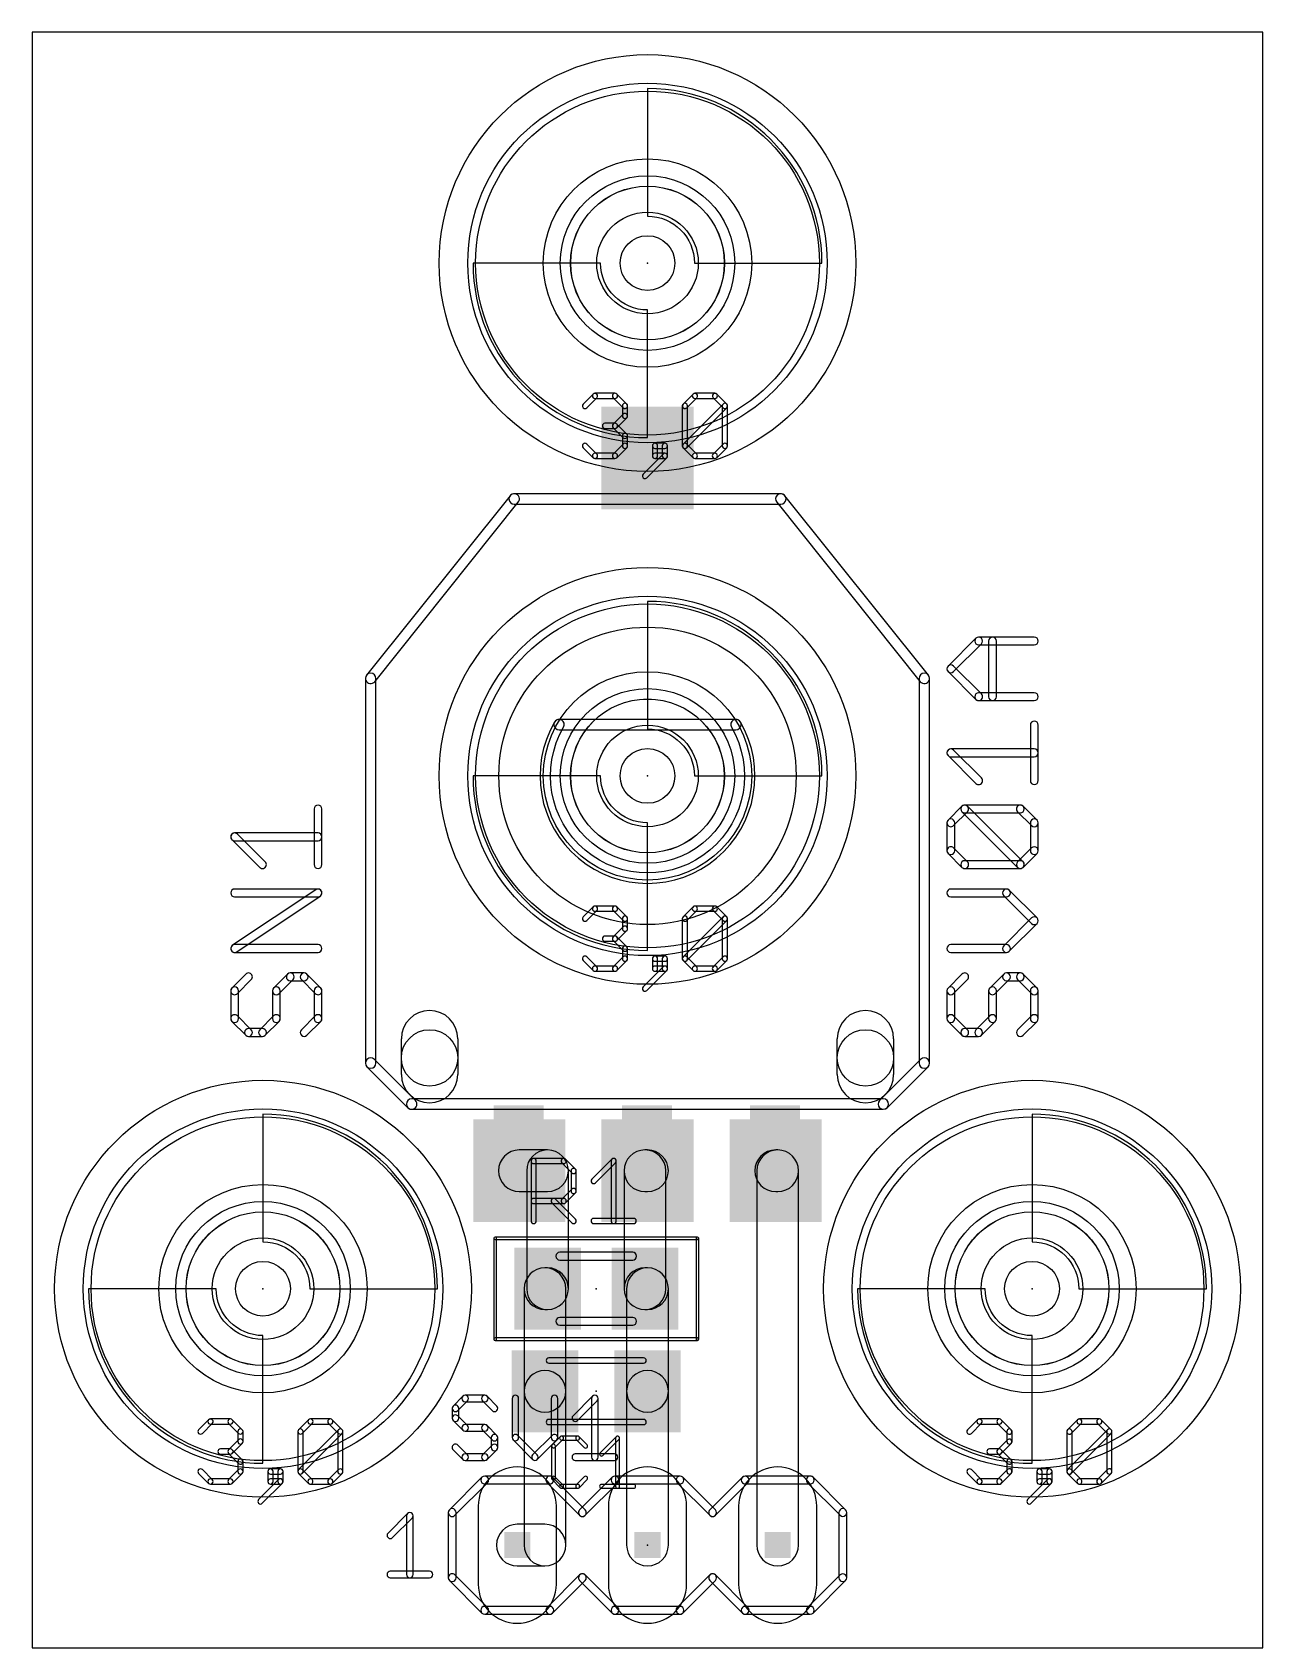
# Model space of a CAD drawing. Extents: x 0 to 24, y 0 to 31.5.
import ezdxf

# ---------------------------------------------------------------- set-up
doc = ezdxf.new("R2010")
doc.units = 0
for name, color, linetype in [('1', 22, 'CONTINUOUS'), ('17', 82, 'CONTINUOUS'), ('20', 7, 'CONTINUOUS'), ('21', 253, 'CONTINUOUS'), ('23', 7, 'CONTINUOUS'), ('25', 253, 'CONTINUOUS'), ('27', 253, 'CONTINUOUS'), ('39', 22, 'CONTINUOUS'), ('40', 175, 'CONTINUOUS'), ('41', 22, 'CONTINUOUS'), ('42', 175, 'CONTINUOUS'), ('43', 82, 'CONTINUOUS'), ('48', 253, 'CONTINUOUS'), ('51', 253, 'CONTINUOUS')]:
    doc.layers.add(name, color=color, linetype=linetype)

# ---------------------------------------------------------------- blocks, each defined once
blk = doc.blocks.new('RECT')
blk.add_solid([(-0.5, -0.5), (0.5, -0.5), (-0.5, 0.5), (0.5, 0.5)])
blk = doc.blocks.new('LONGP100')
blk.add_lwpolyline([(-0.5, -0.5), (0.5, -0.5, 1), (0.5, 0.5), (-0.5, 0.5, 1)], format="xyb", close=True)

msp = doc.modelspace()

# ---------------------------------------------------------------- linework, layer by layer
at = {"layer": '1'}
for points in [[(9.5, 8.8936), (10.05, 8.8936, 1), (10.05, 9.7064), (9.5, 9.7064, 1)], [(9.6436, 9.3), (9.6436, 7, 1), (10.4564, 7), (10.4564, 9.3, 1)], [(12, 9.7064), (11.95, 9.7064, 1), (11.95, 8.8936), (12, 8.8936, 1)], [(11.5436, 9.3), (11.5436, 7, 1), (12.3564, 7), (12.3564, 9.3, 1)], [(14.5, 8.8936), (14.54, 8.8936, 1), (14.54, 9.7064), (14.5, 9.7064, 1)], [(14.1336, 9.3), (14.1336, 2, 1), (14.9464, 2), (14.9464, 9.3, 1)], [(10.05, 7.4064), (10, 7.4064, 1), (10, 6.5936), (10.05, 6.5936, 1)], [(9.5936, 7), (9.5936, 5, 1), (10.4064, 5), (10.4064, 7, 1)], [(11.95, 6.5936), (12, 6.5936, 1), (12, 7.4064), (11.95, 7.4064, 1)], [(11.5936, 7), (11.5936, 5, 1), (12.4064, 5), (12.4064, 7, 1)], [(10.4064, 2), (10.4064, 5, 1), (9.5936, 5), (9.5936, 2, 1)], [(11.5936, 5), (11.5936, 2, 1), (12.4064, 2), (12.4064, 5, 1)], [(9.46, 1.5936), (10, 1.5936, 1), (10, 2.4064), (9.46, 2.4064, 1)]]:
    msp.add_lwpolyline(points, format="xyb", close=True, dxfattribs=at)
at = {"layer": '20'}
for p, q in [((24, 31.5), (0, 31.5)), ((0, 31.5), (0, 0)), ((24, 0), (24, 31.5)), ((7.2, 11.175), (7.2, 11.875)), ((8.3, 11.875), (8.3, 11.175)), ((15.7, 11.175), (15.7, 11.875)), ((16.8, 11.875), (16.8, 11.175)), ((0, 0), (24, 0))]:
    msp.add_line(p, q, dxfattribs=at)
for centre, radius in [((12, 27), 1.5), ((12, 17), 2.9), ((12, 17), 1.5), ((7.75, 11.5), 0.55), ((16.25, 11.5), 0.55), ((4.5, 7), 1.5), ((19.5, 7), 1.5)]:
    msp.add_circle(centre, radius, dxfattribs=at)
for centre, start, end in [((7.75, 11.875), 0, 180), ((16.25, 11.875), 0, 180), ((7.75, 11.175), 180, 0), ((16.25, 11.175), 180, 0)]:
    msp.add_arc(centre, 0.55, start, end, dxfattribs=at)
at = {"layer": '21'}
for points in [[(9.3207, 22.4635), (6.5207, 18.9635, 1), (6.6793, 18.8365), (9.4793, 22.3365, 1)], [(17.4793, 18.9635), (14.6793, 22.4635, 1), (14.5207, 22.3365), (17.3207, 18.8365, 1)], [(6.4984, 18.9), (6.4984, 11.4, 1), (6.7016, 11.4), (6.7016, 18.9, 1)], [(17.5016, 11.4), (17.5016, 18.9, 1), (17.2984, 18.9), (17.2984, 11.4, 1)], [(6.5282, 11.3282), (7.3282, 10.5282, 1), (7.4718, 10.6718), (6.6718, 11.4718, 1)], [(16.6718, 10.5282), (17.4718, 11.3282, 1), (17.3282, 11.4718), (16.5282, 10.6718, 1)], [(7.4, 10.4984), (16.6, 10.4984, 1), (16.6, 10.7016), (7.4, 10.7016, 1)], [(8.7711, 3.3239), (8.1361, 2.6889, 1), (8.2439, 2.5811), (8.8789, 3.2161, 1)], [(8.825, 3.1938), (10.095, 3.1938, 1), (10.095, 3.3462), (8.825, 3.3462, 1)], [(10.0411, 3.2161), (10.6761, 2.5811, 1), (10.7839, 2.6889), (10.1489, 3.3239, 1)], [(10.7839, 2.5811), (11.4189, 3.2161, 1), (11.3111, 3.3239), (10.6761, 2.6889, 1)], [(11.365, 3.1938), (12.635, 3.1938, 1), (12.635, 3.3462), (11.365, 3.3462, 1)], [(12.5811, 3.2161), (13.2161, 2.5811, 1), (13.3239, 2.6889), (12.6889, 3.3239, 1)], [(13.3239, 2.5811), (13.9589, 3.2161, 1), (13.8511, 3.3239), (13.2161, 2.6889, 1)], [(13.905, 3.1938), (15.175, 3.1938, 1), (15.175, 3.3462), (13.905, 3.3462, 1)], [(15.1211, 3.2161), (15.7561, 2.5811, 1), (15.8639, 2.6889), (15.2289, 3.3239, 1)], [(7.0284, 2.1462), (7.4097, 2.5276, 1), (7.3199, 2.6174), (6.9386, 2.2361, 1)], [(7.3013, 2.5725), (7.3013, 1.4285, 1), (7.4283, 1.4285), (7.4283, 2.5725, 1)], [(8.1138, 2.635), (8.1138, 1.365, 1), (8.2662, 1.365), (8.2662, 2.635, 1)], [(15.7338, 2.635), (15.7338, 1.365, 1), (15.8862, 1.365), (15.8862, 2.635, 1)], [(6.9835, 1.365), (7.7462, 1.365, 1), (7.7462, 1.492), (6.9835, 1.492, 1)], [(8.1361, 1.3111), (8.7711, 0.6761, 1), (8.8789, 0.7839), (8.2439, 1.4189, 1)], [(10.6761, 1.4189), (10.0411, 0.7839, 1), (10.1489, 0.6761), (10.7839, 1.3111, 1)], [(11.4189, 0.7839), (10.7839, 1.4189, 1), (10.6761, 1.3111), (11.3111, 0.6761, 1)], [(13.2161, 1.4189), (12.5811, 0.7839, 1), (12.6889, 0.6761), (13.3239, 1.3111, 1)], [(13.9589, 0.7839), (13.3239, 1.4189, 1), (13.2161, 1.3111), (13.8511, 0.6761, 1)], [(15.7561, 1.4189), (15.1211, 0.7839, 1), (15.2289, 0.6761), (15.8639, 1.3111, 1)], [(10.095, 0.8062), (8.825, 0.8062, 1), (8.825, 0.6538), (10.095, 0.6538, 1)], [(12.635, 0.8062), (11.365, 0.8062, 1), (11.365, 0.6538), (12.635, 0.6538, 1)], [(15.175, 0.8062), (13.905, 0.8062, 1), (13.905, 0.6538), (15.175, 0.6538, 1)]]:
    msp.add_lwpolyline(points, format="xyb", close=True, dxfattribs=at)
for centre, radius in [((12, 27), 3.5052), ((12, 27), 3.3528), ((12, 27), 1.7016), ((12, 27), 1.4984), ((12, 17), 3.5052), ((12, 17), 3.3528), ((12, 17), 1.7016), ((12, 17), 1.4984), ((4.5, 7), 3.5052), ((19.5, 7), 3.5052), ((4.5, 7), 3.3528), ((19.5, 7), 3.3528), ((4.5, 7), 1.7016), ((19.5, 7), 1.7016), ((4.5, 7), 1.4984), ((19.5, 7), 1.4984)]:
    msp.add_circle(centre, radius, dxfattribs=at)
at = {"layer": '23'}
for p in [(12, 27), (12, 17), (12, 17), (4.5, 7), (11, 7), (19.5, 7), (11, 5), (12, 2)]:
    msp.add_point(p, dxfattribs=at)
at = {"layer": '25'}
for points in [[(5.65, 15.2705), (5.65, 16.3552, 1), (5.4976, 16.3552), (5.4976, 15.2705, 1)], [(4.543, 15.3244), (4.0007, 15.8667, 1), (3.8929, 15.759), (4.4353, 15.2166, 1)], [(3.9468, 15.7366), (5.5738, 15.7366, 1), (5.5738, 15.889), (3.9468, 15.889, 1)], [(3.9891, 13.57), (5.6161, 14.6546, 1), (5.5315, 14.7814), (3.9045, 13.6968, 1)], [(5.5738, 14.7942), (3.9468, 14.7942, 1), (3.9468, 14.6418), (5.5738, 14.6418, 1)], [(5.5738, 13.7096), (3.9468, 13.7096, 1), (3.9468, 13.5572), (5.5738, 13.5572, 1)], [(4.1641, 13.1347), (3.8929, 12.8636, 1), (4.0007, 12.7558), (4.2719, 13.027, 1)], [(4.8142, 12.7558), (5.0854, 13.027, 1), (4.9776, 13.1347), (4.7064, 12.8636, 1)], [(5.0315, 13.0047), (5.3026, 13.0047, 1), (5.3026, 13.1571), (5.0315, 13.1571, 1)], [(5.2488, 13.027), (5.5199, 12.7558, 1), (5.6277, 12.8636), (5.3565, 13.1347, 1)], [(3.8706, 12.8097), (3.8706, 12.2674, 1), (4.023, 12.2674), (4.023, 12.8097, 1)], [(4.8365, 12.2674), (4.8365, 12.8097, 1), (4.6841, 12.8097), (4.6841, 12.2674, 1)], [(5.4976, 12.8097), (5.4976, 12.2674, 1), (5.65, 12.2674), (5.65, 12.8097, 1)], [(3.8929, 12.2135), (4.1641, 11.9423, 1), (4.2719, 12.0501), (4.0007, 12.3212, 1)], [(4.543, 11.9423), (4.8142, 12.2135, 1), (4.7064, 12.3212), (4.4353, 12.0501, 1)], [(5.5199, 12.3212), (5.2488, 12.0501, 1), (5.3565, 11.9423), (5.6277, 12.2135, 1)], [(4.218, 11.92), (4.4891, 11.92, 1), (4.4891, 12.0724), (4.218, 12.0724, 1)], [(9.8316, 8.3208), (9.8316, 9.4902, 1), (9.73, 9.4902), (9.73, 8.3208, 1)], [(9.7808, 9.4394), (10.3655, 9.4394, 1), (10.3655, 9.541), (9.7808, 9.541, 1)], [(10.3296, 9.4543), (10.5245, 9.2594, 1), (10.5963, 9.3312), (10.4014, 9.5261, 1)], [(10.9861, 9.0645), (11.3759, 9.4543, 1), (11.3041, 9.5261), (10.9143, 9.1363, 1)], [(11.2892, 9.4902), (11.2892, 8.3208, 1), (11.3908, 8.3208), (11.3908, 9.4902, 1)], [(10.5096, 9.2953), (10.5096, 8.9055, 1), (10.6112, 8.9055), (10.6112, 9.2953, 1)], [(10.5245, 8.9414), (10.3296, 8.7465, 1), (10.4014, 8.6747), (10.5963, 8.8696, 1)], [(10.3655, 8.7614), (9.7808, 8.7614, 1), (9.7808, 8.6598), (10.3655, 8.6598, 1)], [(10.1347, 8.6747), (10.5245, 8.2849, 1), (10.5963, 8.3567), (10.2065, 8.7465, 1)], [(10.9502, 8.27), (11.7298, 8.27, 1), (11.7298, 8.3716), (10.9502, 8.3716, 1)], [(8.3993, 4.9034), (8.2086, 4.7127, 1), (8.2984, 4.6229), (8.4891, 4.8136, 1)], [(8.19, 4.6678), (8.19, 4.4771, 1), (8.317, 4.4771), (8.317, 4.6678, 1)], [(8.8255, 4.922), (8.4442, 4.922, 1), (8.4442, 4.795), (8.8255, 4.795, 1)], [(9.0611, 4.7127), (8.8704, 4.9034, 1), (8.7806, 4.8136), (8.9712, 4.6229, 1)], [(9.3594, 4.8585), (9.3594, 4.0958, 1), (9.4864, 4.0958), (9.4864, 4.8585, 1)], [(10.249, 4.0958), (10.249, 4.8585, 1), (10.122, 4.8585), (10.122, 4.0958, 1)], [(10.6372, 4.4322), (11.0185, 4.8136, 1), (10.9287, 4.9034), (10.5474, 4.5221, 1)], [(10.9101, 4.8585), (10.9101, 3.7145, 1), (11.0371, 3.7145), (11.0371, 4.8585, 1)], [(8.2086, 4.4322), (8.3993, 4.2416, 1), (8.4891, 4.3314), (8.2984, 4.5221, 1)], [(8.4442, 4.223), (8.8255, 4.223, 1), (8.8255, 4.35), (8.4442, 4.35, 1)], [(8.7806, 4.2416), (8.9712, 4.0509, 1), (9.0611, 4.1407), (8.8704, 4.3314, 1)], [(8.9527, 4.0958), (8.9527, 3.9052, 1), (9.0796, 3.9052), (9.0796, 4.0958, 1)], [(9.378, 4.0509), (9.7593, 3.6696, 1), (9.8491, 3.7594), (9.4678, 4.1407, 1)], [(9.8491, 3.6696), (10.2304, 4.0509, 1), (10.1406, 4.1407), (9.7593, 3.7594, 1)], [(10.2969, 4.1146), (10.1401, 3.9579, 1), (10.194, 3.904), (10.3508, 4.0608, 1)], [(10.6374, 4.1258), (10.3238, 4.1258, 1), (10.3238, 4.0496), (10.6374, 4.0496, 1)], [(10.8211, 3.9579), (10.6643, 4.1146, 1), (10.6104, 4.0608), (10.7672, 3.904, 1)], [(11.1295, 3.7472), (11.4431, 4.0608, 1), (11.3892, 4.1146), (11.0756, 3.8011, 1)], [(11.378, 4.0877), (11.378, 3.1471, 1), (11.4542, 3.1471), (11.4542, 4.0877, 1)], [(8.4891, 3.7594), (8.2984, 3.9501, 1), (8.2086, 3.8603), (8.3993, 3.6696, 1)], [(8.9712, 3.9501), (8.7806, 3.7594, 1), (8.8704, 3.6696), (9.0611, 3.8603, 1)], [(10.129, 3.9309), (10.129, 3.3039, 1), (10.2052, 3.3039), (10.2052, 3.9309, 1)], [(8.8255, 3.778), (8.4442, 3.778, 1), (8.4442, 3.651), (8.8255, 3.651, 1)], [(10.5923, 3.651), (11.3549, 3.651, 1), (11.3549, 3.778), (10.5923, 3.778, 1)], [(10.1401, 3.2769), (10.2969, 3.1202, 1), (10.3508, 3.174), (10.194, 3.3308, 1)], [(10.3238, 3.109), (10.6374, 3.109, 1), (10.6374, 3.1852), (10.3238, 3.1852, 1)], [(10.6643, 3.1202), (10.8211, 3.2769, 1), (10.7672, 3.3308), (10.6104, 3.174, 1)], [(11.1026, 3.109), (11.7297, 3.109, 1), (11.7297, 3.1852), (11.1026, 3.1852, 1)]]:
    msp.add_lwpolyline(points, format="xyb", close=True, dxfattribs=at)
at = {"layer": '27'}
for points in [[(17.9707, 19.0333), (18.513, 19.5756, 1), (18.4053, 19.6834), (17.8629, 19.141, 1)], [(18.4591, 19.5533), (19.5438, 19.5533, 1), (19.5438, 19.7057), (18.4591, 19.7057, 1)], [(18.8065, 18.5448), (18.8065, 19.6295, 1), (18.6541, 19.6295), (18.6541, 18.5448, 1)], [(18.513, 18.5987), (17.9707, 19.141, 1), (17.8629, 19.0333), (18.4053, 18.4909, 1)], [(19.5438, 18.621), (18.4591, 18.621, 1), (18.4591, 18.4686), (19.5438, 18.4686, 1)], [(19.62, 16.9077), (19.62, 17.9923, 1), (19.4676, 17.9923), (19.4676, 16.9077, 1)], [(18.513, 16.9616), (17.9707, 17.5039, 1), (17.8629, 17.3961), (18.4053, 16.8538, 1)], [(17.9168, 17.3738), (19.5438, 17.3738, 1), (19.5438, 17.5262), (17.9168, 17.5262, 1)], [(17.9707, 16.0301), (18.2419, 16.3013, 1), (18.1341, 16.4091), (17.8629, 16.1379, 1)], [(18.188, 16.279), (19.2726, 16.279, 1), (19.2726, 16.4314), (18.188, 16.4314, 1)], [(19.3265, 15.3244), (18.2419, 16.4091, 1), (18.1341, 16.3013), (19.2188, 15.2166, 1)], [(19.2188, 16.3013), (19.4899, 16.0301, 1), (19.5977, 16.1379), (19.3265, 16.4091, 1)], [(17.993, 15.5417), (17.993, 16.084, 1), (17.8406, 16.084), (17.8406, 15.5417, 1)], [(19.4676, 16.084), (19.4676, 15.5417, 1), (19.62, 15.5417), (19.62, 16.084, 1)], [(18.2419, 15.3244), (17.9707, 15.5956, 1), (17.8629, 15.4878), (18.1341, 15.2166, 1)], [(19.4899, 15.5956), (19.2188, 15.3244, 1), (19.3265, 15.2166), (19.5977, 15.4878, 1)], [(19.2726, 15.3467), (18.188, 15.3467, 1), (18.188, 15.1943), (19.2726, 15.1943, 1)], [(19.0015, 14.7942), (17.9168, 14.7942, 1), (17.9168, 14.6418), (19.0015, 14.6418, 1)], [(19.5977, 14.2296), (19.0554, 14.7719, 1), (18.9476, 14.6641), (19.4899, 14.1218, 1)], [(19.0554, 13.5795), (19.5977, 14.1218, 1), (19.4899, 14.2296), (18.9476, 13.6872, 1)], [(17.9168, 13.5572), (19.0015, 13.5572, 1), (19.0015, 13.7096), (17.9168, 13.7096, 1)], [(18.1341, 13.1347), (17.8629, 12.8636, 1), (17.9707, 12.7558), (18.2419, 13.027, 1)], [(18.7842, 12.7558), (19.0554, 13.027, 1), (18.9476, 13.1347), (18.6764, 12.8636, 1)], [(19.0015, 13.0047), (19.2726, 13.0047, 1), (19.2726, 13.1571), (19.0015, 13.1571, 1)], [(19.2188, 13.027), (19.4899, 12.7558, 1), (19.5977, 12.8636), (19.3265, 13.1347, 1)], [(17.8406, 12.8097), (17.8406, 12.2674, 1), (17.993, 12.2674), (17.993, 12.8097, 1)], [(18.8065, 12.2674), (18.8065, 12.8097, 1), (18.6541, 12.8097), (18.6541, 12.2674, 1)], [(19.4676, 12.8097), (19.4676, 12.2674, 1), (19.62, 12.2674), (19.62, 12.8097, 1)], [(17.8629, 12.2135), (18.1341, 11.9423, 1), (18.2419, 12.0501), (17.9707, 12.3212, 1)], [(18.513, 11.9423), (18.7842, 12.2135, 1), (18.6764, 12.3212), (18.4053, 12.0501, 1)], [(19.4899, 12.3212), (19.2188, 12.0501, 1), (19.3265, 11.9423), (19.5977, 12.2135, 1)], [(18.188, 11.92), (18.4591, 11.92, 1), (18.4591, 12.0724), (18.188, 12.0724, 1)]]:
    msp.add_lwpolyline(points, format="xyb", close=True, dxfattribs=at)
at = {"layer": '39'}
for points in [[(9.027, 7.9576), (12.973, 7.9576, 1), (12.973, 8.0084), (9.027, 8.0084, 1)], [(9.0524, 6.017), (9.0524, 7.983, 1), (9.0016, 7.983), (9.0016, 6.017, 1)], [(12.9476, 7.983), (12.9476, 6.017, 1), (12.9984, 6.017), (12.9984, 7.983, 1)], [(12.973, 6.0424), (9.027, 6.0424, 1), (9.027, 5.9916), (12.973, 5.9916, 1)]]:
    msp.add_lwpolyline(points, format="xyb", close=True, dxfattribs=at)
for centre, radius in [((12, 27), 4.064), ((12, 27), 2.032), ((12, 17), 4.064), ((12, 17), 2.032), ((4.5, 7), 4.064), ((19.5, 7), 4.064), ((4.5, 7), 2.032), ((19.5, 7), 2.032)]:
    msp.add_circle(centre, radius, dxfattribs=at)
at = {"layer": '40'}
for centre, radius in [((12, 27), 4.064), ((12, 27), 2.032), ((12, 17), 4.064), ((12, 17), 2.032), ((4.5, 7), 4.064), ((19.5, 7), 4.064), ((4.5, 7), 2.032), ((19.5, 7), 2.032)]:
    msp.add_circle(centre, radius, dxfattribs=at)
at = {"layer": '41'}
for centre, radius in [((12, 27), 4.064), ((12, 27), 2.032), ((12, 17), 4.064), ((12, 17), 2.032), ((4.5, 7), 4.064), ((19.5, 7), 4.064), ((4.5, 7), 2.032), ((19.5, 7), 2.032)]:
    msp.add_circle(centre, radius, dxfattribs=at)
at = {"layer": '42'}
for centre, radius in [((12, 27), 4.064), ((12, 27), 2.032), ((12, 17), 4.064), ((12, 17), 2.032), ((4.5, 7), 4.064), ((19.5, 7), 4.064), ((4.5, 7), 2.032), ((19.5, 7), 2.032)]:
    msp.add_circle(centre, radius, dxfattribs=at)
at = {"layer": '43'}
for centre, radius in [((12, 27), 4.064), ((12, 27), 2.032), ((12, 17), 4.064), ((12, 17), 2.032), ((4.5, 7), 4.064), ((19.5, 7), 4.064), ((4.5, 7), 2.032), ((19.5, 7), 2.032)]:
    msp.add_circle(centre, radius, dxfattribs=at)
at = {"layer": '48'}
for points in [[(10.8167, 24.1794), (11.0116, 24.3743, 1), (10.9398, 24.4461), (10.7449, 24.2512, 1)], [(10.9757, 24.3594), (11.3655, 24.3594, 1), (11.3655, 24.461), (10.9757, 24.461, 1)], [(11.3296, 24.3743), (11.5245, 24.1794, 1), (11.5963, 24.2512), (11.4014, 24.4461, 1)], [(11.5096, 24.2153), (11.5096, 24.0204, 1), (11.6112, 24.0204), (11.6112, 24.2153, 1)], [(12.7657, 24.1794), (12.9606, 24.3743, 1), (12.8888, 24.4461), (12.6939, 24.2512, 1)], [(12.7806, 23.4357), (12.7806, 24.2153, 1), (12.679, 24.2153), (12.679, 23.4357, 1)], [(12.7657, 23.3998), (13.5453, 24.1794, 1), (13.4735, 24.2512), (12.6939, 23.4716, 1)], [(12.9247, 24.3594), (13.3145, 24.3594, 1), (13.3145, 24.461), (12.9247, 24.461, 1)], [(13.2786, 24.3743), (13.4735, 24.1794, 1), (13.5453, 24.2512), (13.3504, 24.4461, 1)], [(13.4586, 24.2153), (13.4586, 23.4357, 1), (13.5602, 23.4357), (13.5602, 24.2153, 1)], [(11.5245, 24.0563), (11.3296, 23.8614, 1), (11.4014, 23.7896), (11.5963, 23.9845, 1)], [(11.3655, 23.8763), (11.1706, 23.8763, 1), (11.1706, 23.7747), (11.3655, 23.7747, 1)], [(11.3296, 23.7896), (11.5245, 23.5947, 1), (11.5963, 23.6665), (11.4014, 23.8614, 1)], [(11.5096, 23.6306), (11.5096, 23.4357, 1), (11.6112, 23.4357), (11.6112, 23.6306, 1)], [(11.0116, 23.2767), (10.8167, 23.4716, 1), (10.7449, 23.3998), (10.9398, 23.2049, 1)], [(11.5245, 23.4716), (11.3296, 23.2767, 1), (11.4014, 23.2049), (11.5963, 23.3998, 1)], [(12.34, 23.4865), (12.1451, 23.4865, 1), (12.1451, 23.3849), (12.34, 23.3849, 1)], [(12.0943, 23.4357), (12.0943, 23.2408, 1), (12.1959, 23.2408), (12.1959, 23.4357, 1)], [(12.3908, 23.2408), (12.3908, 23.4357, 1), (12.2892, 23.4357), (12.2892, 23.2408, 1)], [(12.9606, 23.2767), (12.7657, 23.4716, 1), (12.6939, 23.3998), (12.8888, 23.2049, 1)], [(13.4735, 23.4716), (13.2786, 23.2767, 1), (13.3504, 23.2049), (13.5453, 23.3998, 1)], [(11.3655, 23.2916), (10.9757, 23.2916, 1), (10.9757, 23.19), (11.3655, 23.19, 1)], [(11.9861, 22.8151), (12.3759, 23.2049, 1), (12.3041, 23.2767), (11.9143, 22.8869, 1)], [(12.1451, 23.19), (12.34, 23.19, 1), (12.34, 23.2916), (12.1451, 23.2916, 1)], [(13.3145, 23.2916), (12.9247, 23.2916, 1), (12.9247, 23.19), (13.3145, 23.19, 1)], [(10.8167, 14.1794), (11.0116, 14.3743, 1), (10.9398, 14.4461), (10.7449, 14.2512, 1)], [(10.9757, 14.3594), (11.3655, 14.3594, 1), (11.3655, 14.461), (10.9757, 14.461, 1)], [(11.3296, 14.3743), (11.5245, 14.1794, 1), (11.5963, 14.2512), (11.4014, 14.4461, 1)], [(11.5096, 14.2153), (11.5096, 14.0204, 1), (11.6112, 14.0204), (11.6112, 14.2153, 1)], [(12.7657, 14.1794), (12.9606, 14.3743, 1), (12.8888, 14.4461), (12.6939, 14.2512, 1)], [(12.7806, 13.4357), (12.7806, 14.2153, 1), (12.679, 14.2153), (12.679, 13.4357, 1)], [(12.7657, 13.3998), (13.5453, 14.1794, 1), (13.4735, 14.2512), (12.6939, 13.4716, 1)], [(12.9247, 14.3594), (13.3145, 14.3594, 1), (13.3145, 14.461), (12.9247, 14.461, 1)], [(13.2786, 14.3743), (13.4735, 14.1794, 1), (13.5453, 14.2512), (13.3504, 14.4461, 1)], [(13.4586, 14.2153), (13.4586, 13.4357, 1), (13.5602, 13.4357), (13.5602, 14.2153, 1)], [(11.3655, 13.8763), (11.1706, 13.8763, 1), (11.1706, 13.7747), (11.3655, 13.7747, 1)], [(11.5245, 14.0563), (11.3296, 13.8614, 1), (11.4014, 13.7896), (11.5963, 13.9845, 1)], [(11.3296, 13.7896), (11.5245, 13.5947, 1), (11.5963, 13.6665), (11.4014, 13.8614, 1)], [(11.5096, 13.6306), (11.5096, 13.4357, 1), (11.6112, 13.4357), (11.6112, 13.6306, 1)], [(11.0116, 13.2767), (10.8167, 13.4716, 1), (10.7449, 13.3998), (10.9398, 13.2049, 1)], [(11.3655, 13.2916), (10.9757, 13.2916, 1), (10.9757, 13.19), (11.3655, 13.19, 1)], [(11.5245, 13.4716), (11.3296, 13.2767, 1), (11.4014, 13.2049), (11.5963, 13.3998, 1)], [(11.9861, 12.8151), (12.3759, 13.2049, 1), (12.3041, 13.2767), (11.9143, 12.8869, 1)], [(12.34, 13.4865), (12.1451, 13.4865, 1), (12.1451, 13.3849), (12.34, 13.3849, 1)], [(12.0943, 13.4357), (12.0943, 13.2408, 1), (12.1959, 13.2408), (12.1959, 13.4357, 1)], [(12.1451, 13.19), (12.34, 13.19, 1), (12.34, 13.2916), (12.1451, 13.2916, 1)], [(12.3908, 13.2408), (12.3908, 13.4357, 1), (12.2892, 13.4357), (12.2892, 13.2408, 1)], [(12.9606, 13.2767), (12.7657, 13.4716, 1), (12.6939, 13.3998), (12.8888, 13.2049, 1)], [(13.3145, 13.2916), (12.9247, 13.2916, 1), (12.9247, 13.19), (13.3145, 13.19, 1)], [(13.4735, 13.4716), (13.2786, 13.2767, 1), (13.3504, 13.2049), (13.5453, 13.3998, 1)], [(3.3167, 4.1794), (3.5116, 4.3743, 1), (3.4398, 4.4461), (3.2449, 4.2512, 1)], [(3.4757, 4.3594), (3.8655, 4.3594, 1), (3.8655, 4.461), (3.4757, 4.461, 1)], [(3.8296, 4.3743), (4.0245, 4.1794, 1), (4.0963, 4.2512), (3.9014, 4.4461, 1)], [(5.2657, 4.1794), (5.4606, 4.3743, 1), (5.3888, 4.4461), (5.1939, 4.2512, 1)], [(5.4247, 4.3594), (5.8145, 4.3594, 1), (5.8145, 4.461), (5.4247, 4.461, 1)], [(5.7786, 4.3743), (5.9735, 4.1794, 1), (6.0453, 4.2512), (5.8504, 4.4461, 1)], [(18.3167, 4.1794), (18.5116, 4.3743, 1), (18.4398, 4.4461), (18.2449, 4.2512, 1)], [(18.4757, 4.3594), (18.8655, 4.3594, 1), (18.8655, 4.461), (18.4757, 4.461, 1)], [(18.8296, 4.3743), (19.0245, 4.1794, 1), (19.0963, 4.2512), (18.9014, 4.4461, 1)], [(20.2657, 4.1794), (20.4606, 4.3743, 1), (20.3888, 4.4461), (20.1939, 4.2512, 1)], [(20.4247, 4.3594), (20.8145, 4.3594, 1), (20.8145, 4.461), (20.4247, 4.461, 1)], [(20.7786, 4.3743), (20.9735, 4.1794, 1), (21.0453, 4.2512), (20.8504, 4.4461, 1)], [(4.0096, 4.2153), (4.0096, 4.0204, 1), (4.1112, 4.0204), (4.1112, 4.2153, 1)], [(5.2806, 3.4357), (5.2806, 4.2153, 1), (5.179, 4.2153), (5.179, 3.4357, 1)], [(5.2657, 3.3998), (6.0453, 4.1794, 1), (5.9735, 4.2512), (5.1939, 3.4716, 1)], [(5.9586, 4.2153), (5.9586, 3.4357, 1), (6.0602, 3.4357), (6.0602, 4.2153, 1)], [(19.0096, 4.2153), (19.0096, 4.0204, 1), (19.1112, 4.0204), (19.1112, 4.2153, 1)], [(20.2806, 3.4357), (20.2806, 4.2153, 1), (20.179, 4.2153), (20.179, 3.4357, 1)], [(20.2657, 3.3998), (21.0453, 4.1794, 1), (20.9735, 4.2512), (20.1939, 3.4716, 1)], [(20.9586, 4.2153), (20.9586, 3.4357, 1), (21.0602, 3.4357), (21.0602, 4.2153, 1)], [(3.8655, 3.8763), (3.6706, 3.8763, 1), (3.6706, 3.7747), (3.8655, 3.7747, 1)], [(4.0245, 4.0563), (3.8296, 3.8614, 1), (3.9014, 3.7896), (4.0963, 3.9845, 1)], [(3.8296, 3.7896), (4.0245, 3.5947, 1), (4.0963, 3.6665), (3.9014, 3.8614, 1)], [(18.8655, 3.8763), (18.6706, 3.8763, 1), (18.6706, 3.7747), (18.8655, 3.7747, 1)], [(19.0245, 4.0563), (18.8296, 3.8614, 1), (18.9014, 3.7896), (19.0963, 3.9845, 1)], [(18.8296, 3.7896), (19.0245, 3.5947, 1), (19.0963, 3.6665), (18.9014, 3.8614, 1)], [(3.5116, 3.2767), (3.3167, 3.4716, 1), (3.2449, 3.3998), (3.4398, 3.2049, 1)], [(4.0245, 3.4716), (3.8296, 3.2767, 1), (3.9014, 3.2049), (4.0963, 3.3998, 1)], [(4.0096, 3.6306), (4.0096, 3.4357, 1), (4.1112, 3.4357), (4.1112, 3.6306, 1)], [(4.84, 3.4865), (4.6451, 3.4865, 1), (4.6451, 3.3849), (4.84, 3.3849, 1)], [(4.5943, 3.4357), (4.5943, 3.2408, 1), (4.6959, 3.2408), (4.6959, 3.4357, 1)], [(4.8908, 3.2408), (4.8908, 3.4357, 1), (4.7892, 3.4357), (4.7892, 3.2408, 1)], [(5.4606, 3.2767), (5.2657, 3.4716, 1), (5.1939, 3.3998), (5.3888, 3.2049, 1)], [(5.9735, 3.4716), (5.7786, 3.2767, 1), (5.8504, 3.2049), (6.0453, 3.3998, 1)], [(18.5116, 3.2767), (18.3167, 3.4716, 1), (18.2449, 3.3998), (18.4398, 3.2049, 1)], [(19.0245, 3.4716), (18.8296, 3.2767, 1), (18.9014, 3.2049), (19.0963, 3.3998, 1)], [(19.0096, 3.6306), (19.0096, 3.4357, 1), (19.1112, 3.4357), (19.1112, 3.6306, 1)], [(19.84, 3.4865), (19.6451, 3.4865, 1), (19.6451, 3.3849), (19.84, 3.3849, 1)], [(19.5943, 3.4357), (19.5943, 3.2408, 1), (19.6959, 3.2408), (19.6959, 3.4357, 1)], [(19.8908, 3.2408), (19.8908, 3.4357, 1), (19.7892, 3.4357), (19.7892, 3.2408, 1)], [(20.4606, 3.2767), (20.2657, 3.4716, 1), (20.1939, 3.3998), (20.3888, 3.2049, 1)], [(20.9735, 3.4716), (20.7786, 3.2767, 1), (20.8504, 3.2049), (21.0453, 3.3998, 1)], [(3.8655, 3.2916), (3.4757, 3.2916, 1), (3.4757, 3.19), (3.8655, 3.19, 1)], [(4.4861, 2.8151), (4.8759, 3.2049, 1), (4.8041, 3.2767), (4.4143, 2.8869, 1)], [(4.6451, 3.19), (4.84, 3.19, 1), (4.84, 3.2916), (4.6451, 3.2916, 1)], [(5.8145, 3.2916), (5.4247, 3.2916, 1), (5.4247, 3.19), (5.8145, 3.19, 1)], [(18.8655, 3.2916), (18.4757, 3.2916, 1), (18.4757, 3.19), (18.8655, 3.19, 1)], [(19.4861, 2.8151), (19.8759, 3.2049, 1), (19.8041, 3.2767), (19.4143, 2.8869, 1)], [(19.6451, 3.19), (19.84, 3.19, 1), (19.84, 3.2916), (19.6451, 3.2916, 1)], [(20.8145, 3.2916), (20.4247, 3.2916, 1), (20.4247, 3.19), (20.8145, 3.19, 1)]]:
    msp.add_lwpolyline(points, format="xyb", close=True, dxfattribs=at)
at = {"layer": '51'}
for points in [[(12.9144, 27), (15.4036, 27, 0.4142), (12, 30.4036), (12, 27.9144, -0.4142)], [(11.0856, 27), (8.5964, 27, 0.4142), (12, 23.5964), (12, 26.0856, -0.4142)], [(14.6, 22.5016), (9.4, 22.5016, 1), (9.4, 22.2984), (14.6, 22.2984, 1)], [(12.9144, 17), (15.4036, 17, 0.4142), (12, 20.4036), (12, 17.9144, -0.4142)], [(10.3629, 17.949, 1), (10.1871, 18.051, 1.7356), (13.8129, 18.051, 1), (13.6371, 17.949, -1.7356)], [(10.275, 17.8984), (13.725, 17.8984, 1), (13.725, 18.1016), (10.275, 18.1016, 1)], [(11.0856, 17), (8.5964, 17, 0.4142), (12, 13.5964), (12, 16.0856, -0.4142)], [(5.4144, 7), (7.9036, 7, 0.4142), (4.5, 10.4036), (4.5, 7.9144, -0.4142)], [(20.4144, 7), (22.9036, 7, 0.4142), (19.5, 10.4036), (19.5, 7.9144, -0.4142)], [(11.7112, 7.7112), (10.2888, 7.7112, 1), (10.2888, 7.5588), (11.7112, 7.5588, 1)], [(3.5856, 7), (1.0964, 7, 0.4142), (4.5, 3.5964), (4.5, 6.0856, -0.4142)], [(18.5856, 7), (16.0964, 7, 0.4142), (19.5, 3.5964), (19.5, 6.0856, -0.4142)], [(11.7112, 6.4412), (10.2888, 6.4412, 1), (10.2888, 6.2888), (11.7112, 6.2888, 1)], [(10.075, 5.5492), (11.925, 5.5492, 1), (11.925, 5.6508), (10.075, 5.6508, 1)], [(11.925, 4.4508), (10.075, 4.4508, 1), (10.075, 4.3492), (11.925, 4.3492, 1)]]:
    msp.add_lwpolyline(points, format="xyb", close=True, dxfattribs=at)
for centre, radius in [((12, 27), 0.9906), ((12, 27), 0.5334), ((12, 17), 0.9906), ((12, 17), 0.5334), ((4.5, 7), 0.9906), ((19.5, 7), 0.9906), ((4.5, 7), 0.5334), ((19.5, 7), 0.5334)]:
    msp.add_circle(centre, radius, dxfattribs=at)

# ---------------------------------------------------------------- block references
at = {"layer": '1'}
for p, xscale, yscale in [((12, 23.2), 1.8, 2), ((9.5, 9.3), 1.8, 2), ((12, 9.3), 1.8, 2), ((14.5, 9.3), 1.8, 2), ((10.05, 7), 1.3, 1.6), ((11.95, 7), 1.3, 1.6)]:
    msp.add_blockref('RECT', p, dxfattribs=dict(at, xscale=xscale, yscale=yscale))
at = {"layer": '1', "xscale": 1.3, "yscale": 1.6, "rotation": 180}
for p in [(10, 5), (12, 5)]:
    msp.add_blockref('RECT', p, dxfattribs=at)
at = {"layer": '17', "xscale": 1.524, "yscale": 1.524, "rotation": 90}
for p in [(9.46, 2), (9.46, 2), (12, 2), (12, 2), (14.54, 2), (14.54, 2)]:
    msp.add_blockref('LONGP100', p, dxfattribs=at)
at = {"layer": '51', "rotation": 180}
for p, xscale, yscale in [((12.0125, 23.1375), 0.975, 1.575), ((10.25, 5), 0.5, 1.3), ((11.75, 5), 0.5, 1.3)]:
    msp.add_blockref('RECT', p, dxfattribs=dict(at, xscale=xscale, yscale=yscale))
at = {"layer": '51'}
for p, xscale, yscale in [((9.4875, 9.6125), 0.975, 1.925), ((11.9875, 9.6125), 0.975, 1.925), ((14.4875, 9.6125), 0.975, 1.925), ((10.1364, 7), 0.3556, 1.4224), ((11.8636, 7), 0.3556, 1.4224), ((9.46, 2), 0.508, 0.508), ((12, 2), 0.508, 0.508), ((14.54, 2), 0.508, 0.508)]:
    msp.add_blockref('RECT', p, dxfattribs=dict(at, xscale=xscale, yscale=yscale))

doc.saveas('drawing.dxf')
